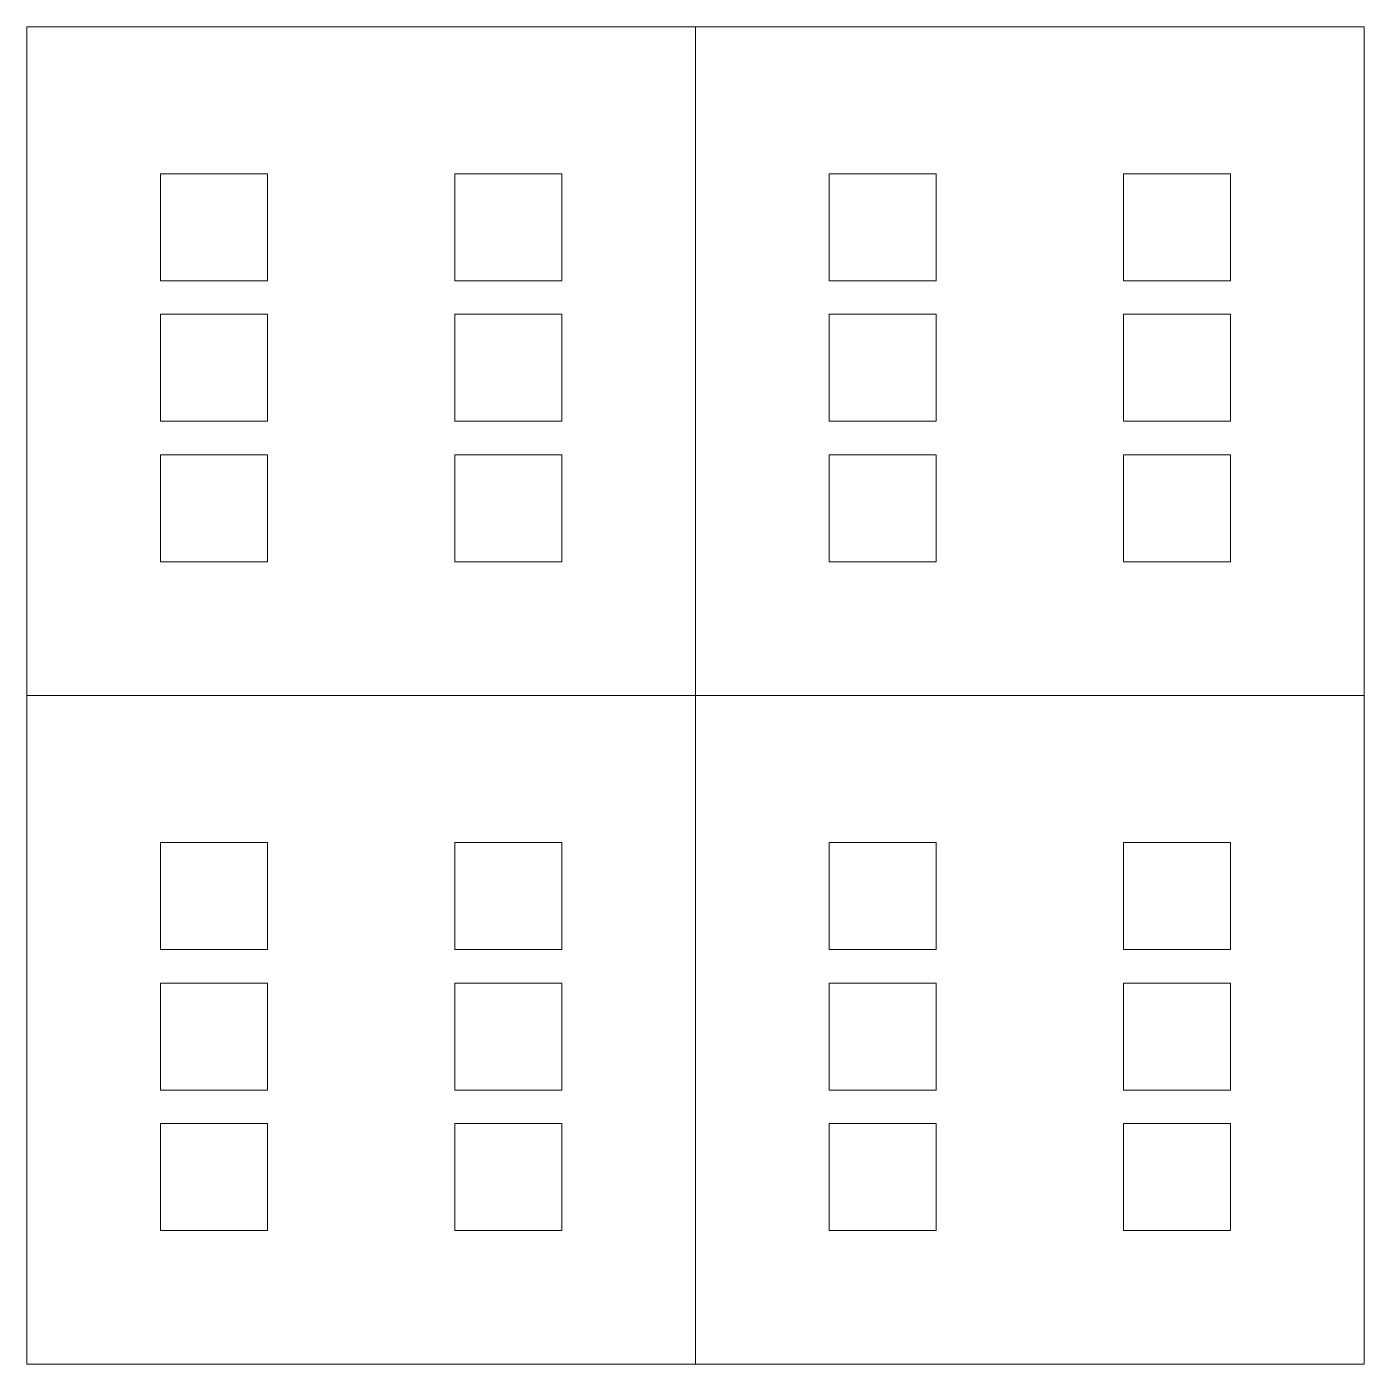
# Model space of a CAD drawing. Header units: millimetres. Extents: x 39 to 89, y -100.4 to -50.4.
import ezdxf

# ---------------------------------------------------------------- set-up
doc = ezdxf.new("R2010")
doc.units = ezdxf.units.MM
doc.header["$MEASUREMENT"] = 0
doc.layers.add('Layer 1', color=7, linetype='Continuous', lineweight=0)

msp = doc.modelspace()

# ---------------------------------------------------------------- linework, layer by layer
at = {"layer": 'Layer 1', "color": 250, "lineweight": 9, "true_color": 0x1d1d1b}
for points in [[(63.965, -75.379), (38.965, -75.379), (38.965, -50.379), (63.965, -50.379)], [(88.965, -75.379), (63.965, -75.379), (63.965, -50.379), (88.965, -50.379)], [(63.965, -100.379), (38.965, -100.379), (38.965, -75.379), (63.965, -75.379)], [(88.965, -100.379), (63.965, -100.379), (63.965, -75.379), (88.965, -75.379)]]:
    msp.add_lwpolyline(points, close=True, dxfattribs=at)
at = {"layer": 'Layer 1', "color": 250, "lineweight": 9, "true_color": 0x3c3c3b}
for points in [[(47.965, -59.879), (43.965, -59.879), (43.965, -55.879), (47.965, -55.879)], [(58.965, -59.879), (54.965, -59.879), (54.965, -55.879), (58.965, -55.879)], [(72.965, -59.879), (68.965, -59.879), (68.965, -55.879), (72.965, -55.879)], [(83.965, -59.879), (79.965, -59.879), (79.965, -55.879), (83.965, -55.879)], [(47.965, -65.129), (43.965, -65.129), (43.965, -61.129), (47.965, -61.129)], [(58.965, -65.129), (54.965, -65.129), (54.965, -61.129), (58.965, -61.129)], [(72.965, -65.129), (68.965, -65.129), (68.965, -61.129), (72.965, -61.129)], [(83.965, -65.129), (79.965, -65.129), (79.965, -61.129), (83.965, -61.129)], [(47.965, -70.379), (43.965, -70.379), (43.965, -66.379), (47.965, -66.379)], [(58.965, -70.379), (54.965, -70.379), (54.965, -66.379), (58.965, -66.379)], [(72.965, -70.379), (68.965, -70.379), (68.965, -66.379), (72.965, -66.379)], [(83.965, -70.379), (79.965, -70.379), (79.965, -66.379), (83.965, -66.379)], [(47.965, -84.879), (43.965, -84.879), (43.965, -80.879), (47.965, -80.879)], [(58.965, -84.879), (54.965, -84.879), (54.965, -80.879), (58.965, -80.879)], [(72.965, -84.879), (68.965, -84.879), (68.965, -80.879), (72.965, -80.879)], [(83.965, -84.879), (79.965, -84.879), (79.965, -80.879), (83.965, -80.879)], [(47.965, -90.129), (43.965, -90.129), (43.965, -86.129), (47.965, -86.129)], [(58.965, -90.129), (54.965, -90.129), (54.965, -86.129), (58.965, -86.129)], [(72.965, -90.129), (68.965, -90.129), (68.965, -86.129), (72.965, -86.129)], [(83.965, -90.129), (79.965, -90.129), (79.965, -86.129), (83.965, -86.129)], [(47.965, -95.379), (43.965, -95.379), (43.965, -91.379), (47.965, -91.379)], [(58.965, -95.379), (54.965, -95.379), (54.965, -91.379), (58.965, -91.379)], [(72.965, -95.379), (68.965, -95.379), (68.965, -91.379), (72.965, -91.379)], [(83.965, -95.379), (79.965, -95.379), (79.965, -91.379), (83.965, -91.379)]]:
    msp.add_lwpolyline(points, close=True, dxfattribs=at)

doc.saveas('drawing.dxf')
